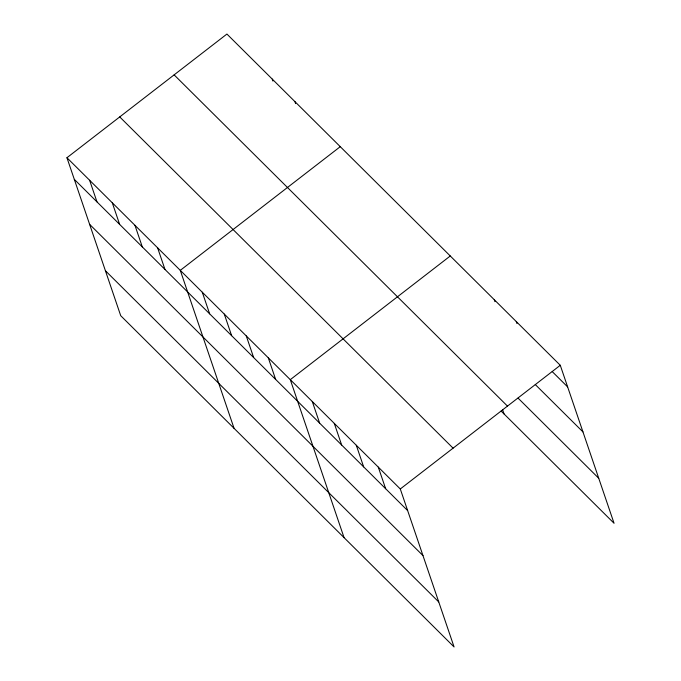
<?xml version="1.0" encoding="UTF-8"?>
<svg xmlns="http://www.w3.org/2000/svg" width="681" height="681" viewBox="0 0 681 681"><rect width="100%" height="100%" fill="white"/><g stroke="black" fill="none" stroke-linecap="round" stroke-linejoin="round"><path stroke-width="1.02" d="M66.942 157.728L400.292 488.975L454.074 646.95L120.724 315.712L66.942 157.728L226.926 34.05L560.276 365.288L614.058 523.272L501.122 411.043M340.27 146.67L180.278 270.357L234.06 428.332M450.269 255.979L290.285 379.666L344.067 537.641M400.292 488.975L560.276 365.288M552.24 371.613L567.639 386.91M535.283 384.544L582.953 431.907M518.071 398.113L598.735 478.275M174.132 74.867L507.481 406.106M119.737 116.919L453.086 448.158M74.306 179.35L407.647 510.597M89.62 224.347L422.969 555.594M105.402 270.715L438.751 601.953M516.275 321.568L516.947 323.535M494.278 299.708L494.942 301.674M502.689 409.962L504.051 413.963M294.933 101.622L295.605 103.589M272.264 79.098L272.936 81.065M378.287 467.115L385.65 488.728M356.291 445.246L363.645 466.868M334.286 423.386L341.649 445.008M312.29 401.526L319.644 423.148M268.288 357.797L275.643 379.419M246.284 335.937L253.647 357.559M224.287 314.077L231.642 335.699M202.283 292.217L209.646 313.839M157.617 247.833L164.972 269.446M134.949 225.309L142.303 246.922M112.28 202.776L119.643 224.398M89.611 180.252L96.974 201.874"/></g></svg>
